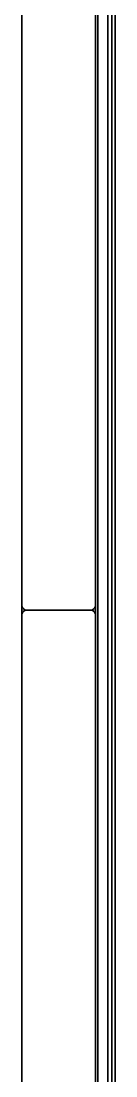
# Model space of a CAD drawing. Extents: x 6569 to 10251, y -294 to 3435.
# Drawn here: x 9053.1 to 9072.1, y 2692.7 to 2907.6 of the extents above; entities that cross this region are included whole.
import ezdxf

# ---------------------------------------------------------------- set-up
doc = ezdxf.new("R2010")
doc.units = 0
doc.header["$LTSCALE"] = 5
doc.layers.add('1', color=7, linetype='CONTINUOUS', true_color=0xffffff)

msp = doc.modelspace()

# ---------------------------------------------------------------- linework, layer by layer
at = {"layer": '1', "color": 7, "linetype": 'Continuous', "lineweight": 35}
for p, q in [((9070.56, 3298.33), (9070.56, 2587.93)), ((9072.06, 2505.23), (9072.06, 3299.13)), ((9071.38, 3297.13), (9071.38, 2507.23)), ((9053.06, 2588.58), (9053.06, 3214.58)), ((9068.06, 3214.58), (9068.06, 2588.58)), ((9068.56, 3208.33), (9068.56, 2587.43)), ((9070.58, 2507.23), (9070.58, 3192.62)), ((9067.06, 2787.58), (9054.06, 2787.58))]:
    msp.add_line(p, q, dxfattribs=at)
for centre, major_axis in [((9054.06, 2788.58), (0.707, 0.707)), ((9067.06, 2788.58), (-0.707, 0.707))]:
    msp.add_ellipse(centre, major_axis=major_axis, ratio=0.999695, start_param=2.356347, end_param=3.926839, dxfattribs=at)
at = {"layer": '1', "color": 7, "linetype": 'Continuous', "lineweight": 35, "extrusion": (4.93038e-31, 1.17146e-15, -1)}
msp.add_ellipse((9054.06, 2786.58), major_axis=(0.707, -0.707), ratio=0.999695, start_param=2.356347, end_param=3.926839, dxfattribs=at)
at = {"layer": '1', "color": 7, "linetype": 'Continuous', "lineweight": 35, "extrusion": (-1.67633e-30, 1.17146e-15, -1)}
msp.add_ellipse((9067.06, 2786.58), major_axis=(-0.707, -0.707), ratio=0.999695, start_param=2.356347, end_param=3.926839, dxfattribs=at)

doc.saveas('drawing.dxf')
